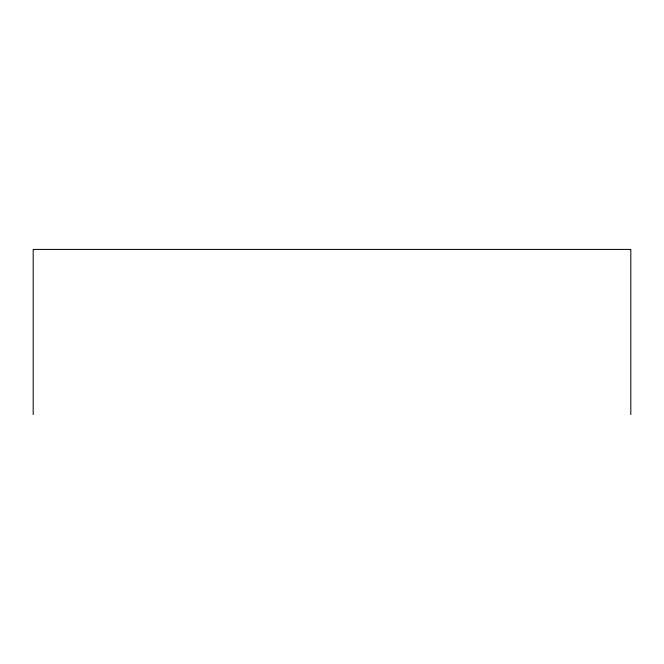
<?xml version="1.0" encoding="UTF-8"?>
<svg xmlns="http://www.w3.org/2000/svg" width="664" height="664" viewBox="0 0 664 664"><rect width="100%" height="100%" fill="white"/><g stroke="black" fill="none" stroke-linecap="round" stroke-linejoin="round"><path stroke-width="1" d="M630.8 414.577L630.8 249.423L33.2 249.423L33.2 414.577"/></g></svg>
